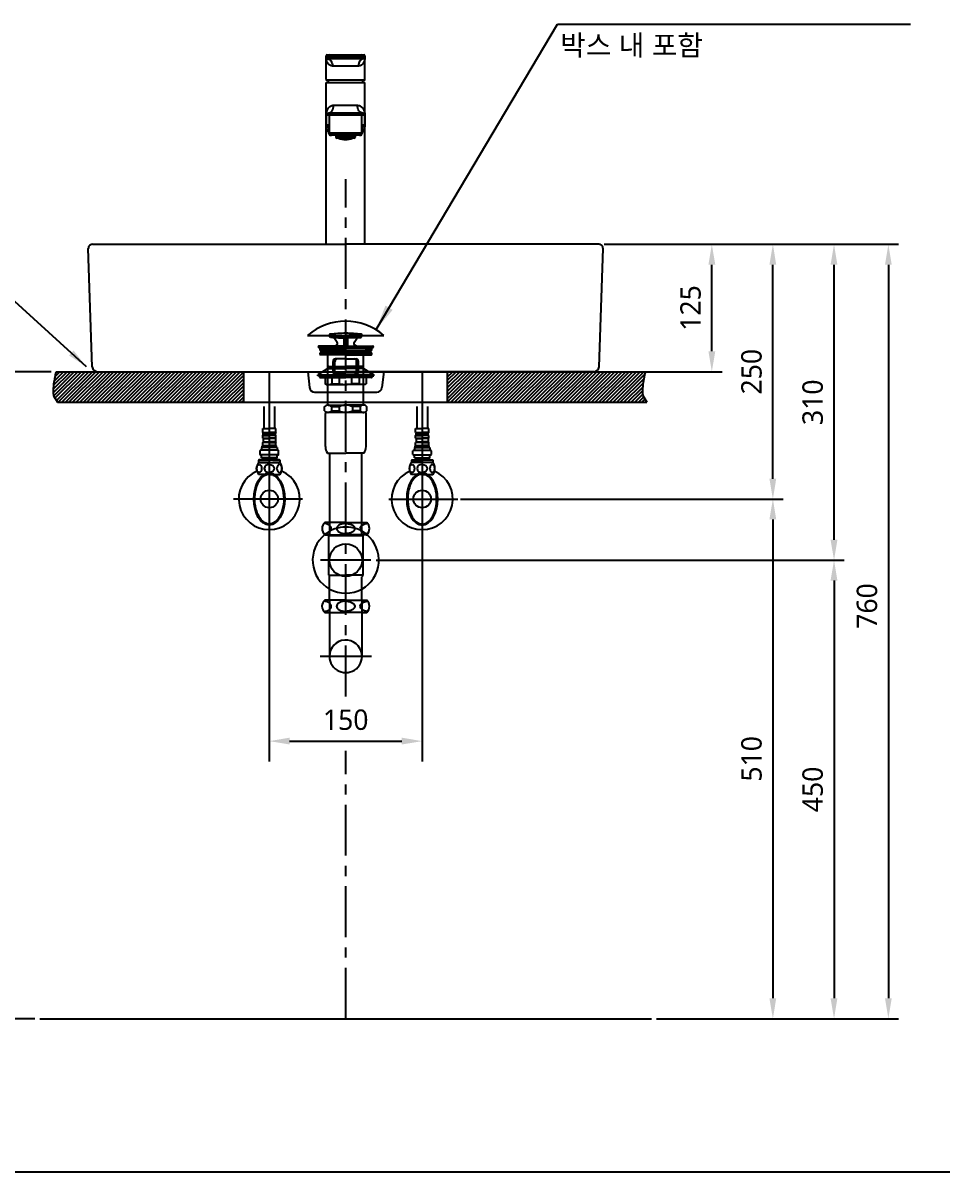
# Model space of a CAD drawing. Extents: x 3572 to 6672, y -717 to 2100.
# Drawn here: x 4335 to 5237, y 0 to 1128 of the extents above; entities that cross this region are included whole.
import ezdxf

# ---------------------------------------------------------------- set-up
doc = ezdxf.new("R2010")
doc.units = 0
doc.header["$LTSCALE"] = 20
doc.header["$MEASUREMENT"] = 0
doc.linetypes.add('CENTER', pattern=[2, 1.25, -0.25, 0.25, -0.25])
doc.layers.get('0').update_dxf_attribs({"linetype": 'CONTINUOUS'})
doc.layers.get('DEFPOINTS').update_dxf_attribs({"linetype": 'CONTINUOUS'})
for name, color, linetype in [('1', 1, 'CONTINUOUS'), ('3', 3, 'CONTINUOUS'), ('4', 4, 'CONTINUOUS'), ('5', 5, 'CONTINUOUS'), ('6', 6, 'CONTINUOUS'), ('CENTER', 2, 'CENTER'), ('DEF_LAYER_ASSEM_MEMBER', 7, 'CONTINUOUS')]:
    doc.layers.add(name, color=color, linetype=linetype)
doc.styles.add('GHS', font='romans', dxfattribs={"bigfont": 'ghs'})
doc.styles.get("Standard").update_dxf_attribs({"font": 'NanumGothic.ttf'})
doc.dimstyles.get("Standard").update_dxf_attribs({"dimtxt": 2.5, "dimasz": 2, "dimexe": 2, "dimexo": 1, "dimgap": 1.5, "dimtad": 1, "dimdec": 0, "dimlfac": 10, "dimrnd": 0.5, "dimzin": 0, "dimdsep": 46, "dimtxsty": 'Standard', "dimcen": 0, "dimclrt": 2, "dimadec": 0, "dimazin": 0, "dimtfac": 1, "dimtdec": 0, "dimtmove": 0, "dimatfit": 3, "dimfxl": 0, "dimtolj": 1, "dimtzin": 0, "dimarcsym": 0})

# ---------------------------------------------------------------- blocks, each defined once
blk = doc.blocks.new('*D213')
at = {"color": 3, "lineweight": -2}
for p, q in [((4681.4, 600.5), (5140.7, 600.5)), ((5130.7, 580.5), (5130.7, 170.5)), ((4956.6, 150.5), (5140.7, 150.5))]:
    blk.add_line(p, q, dxfattribs=at)
at = {"color": 3}
for points in [[(5127.3, 580.5), (5134, 580.5), (5130.7, 600.5)], [(5127.3, 170.5), (5134, 170.5), (5130.7, 150.5)]]:
    blk.add_solid(points, dxfattribs=at)
at = {"layer": 'DEFPOINTS', "color": 0}
for p in [(4676.4, 600.5), (4951.6, 150.5), (5130.7, 150.5)]:
    blk.add_point(p, dxfattribs=at)
at = {"color": 2, "insert": (5109.8, 375.5), "char_height": 20, "attachment_point": 5, "rotation": 90}
blk.add_mtext('\\A1;450', dxfattribs=at)
blk = doc.blocks.new('*D214')
at = {"color": 3, "lineweight": -2}
for p, q in [((4905.1, 910.5), (5080.7, 910.5)), ((5070.7, 680.5), (5070.7, 890.5)), ((4764.3, 660.5), (5080.7, 660.5))]:
    blk.add_line(p, q, dxfattribs=at)
at = {"color": 3}
for points in [[(5067.3, 890.5), (5074, 890.5), (5070.7, 910.5)], [(5067.3, 680.5), (5074, 680.5), (5070.7, 660.5)]]:
    blk.add_solid(points, dxfattribs=at)
at = {"layer": 'DEFPOINTS', "color": 0}
for p in [(4900.1, 910.5), (5070.7, 910.5), (4759.3, 660.5)]:
    blk.add_point(p, dxfattribs=at)
at = {"color": 2, "insert": (5049.8, 785.5), "char_height": 20, "attachment_point": 5, "rotation": 90}
blk.add_mtext('\\A1;250', dxfattribs=at)
blk = doc.blocks.new('*D215')
at = {"color": 3, "lineweight": -2}
for p, q in [((4576.6, 625.8), (4576.6, 402.9)), ((4726.6, 625.8), (4726.6, 402.9)), ((4596.6, 422.9), (4706.6, 422.9))]:
    blk.add_line(p, q, dxfattribs=at)
at = {"color": 3}
for points in [[(4596.6, 426.3), (4596.6, 419.6), (4576.6, 422.9)], [(4706.6, 426.3), (4706.6, 419.6), (4726.6, 422.9)]]:
    blk.add_solid(points, dxfattribs=at)
at = {"layer": 'DEFPOINTS', "color": 0}
for p in [(4576.6, 625.8), (4726.6, 625.8), (4726.6, 422.9)]:
    blk.add_point(p, dxfattribs=at)
at = {"color": 2, "insert": (4651.6, 443.8), "char_height": 20, "attachment_point": 5}
blk.add_mtext('\\A1;150', dxfattribs=at)
blk = doc.blocks.new('*D216')
at = {"layer": '1', "color": 3, "lineweight": -2}
for p, q in [((4905.1, 910.5), (5140.7, 910.5)), ((5130.7, 620.5), (5130.7, 890.5)), ((5135.7, 600.5), (5140.7, 600.5))]:
    blk.add_line(p, q, dxfattribs=at)
at = {"layer": '1', "color": 3}
for points in [[(5127.3, 890.5), (5134, 890.5), (5130.7, 910.5)], [(5127.3, 620.5), (5134, 620.5), (5130.7, 600.5)]]:
    blk.add_solid(points, dxfattribs=at)
at = {"layer": 'DEFPOINTS', "color": 0}
for p in [(4900.1, 910.5), (5130.7, 910.5), (5130.7, 600.5)]:
    blk.add_point(p, dxfattribs=at)
at = {"layer": '1', "color": 2, "insert": (5109.8, 755.5), "char_height": 20, "attachment_point": 5, "rotation": 90}
blk.add_mtext('\\A1;310', dxfattribs=at)
blk = doc.blocks.new('*D217')
at = {"color": 3, "lineweight": -2}
for p, q in [((4905.1, 910.5), (5020.8, 910.5)), ((5010.8, 805.5), (5010.8, 890.5)), ((4900.2, 785.5), (5020.8, 785.5))]:
    blk.add_line(p, q, dxfattribs=at)
at = {"color": 3}
for points in [[(5007.5, 890.5), (5014.2, 890.5), (5010.8, 910.5)], [(5007.5, 805.5), (5014.2, 805.5), (5010.8, 785.5)]]:
    blk.add_solid(points, dxfattribs=at)
at = {"layer": 'DEFPOINTS', "color": 0}
for p in [(4900.1, 910.5), (5010.8, 910.5), (4895.2, 785.5)]:
    blk.add_point(p, dxfattribs=at)
at = {"color": 2, "insert": (4990, 848), "char_height": 20, "attachment_point": 5, "rotation": 90}
blk.add_mtext('\\A1;125', dxfattribs=at)
blk = doc.blocks.new('*D218')
at = {"layer": '3', "color": 3, "lineweight": -2}
for p, q in [((4362.5, 785.5), (4117.2, 785.5)), ((4127.2, 765.5), (4127.2, 170.5)), ((4346.6, 150.5), (4117.2, 150.5))]:
    blk.add_line(p, q, dxfattribs=at)
at = {"layer": '3', "color": 3}
for points in [[(4123.9, 765.5), (4130.5, 765.5), (4127.2, 785.5)], [(4123.9, 170.5), (4130.5, 170.5), (4127.2, 150.5)]]:
    blk.add_solid(points, dxfattribs=at)
at = {"layer": 'DEFPOINTS', "color": 0}
for p in [(4367.5, 785.5), (4127.2, 150.5), (4351.6, 150.5)]:
    blk.add_point(p, dxfattribs=at)
at = {"layer": '3', "color": 2, "insert": (4106.3, 468), "char_height": 20, "attachment_point": 5, "rotation": 90}
blk.add_mtext('\\A1;635', dxfattribs=at)
blk = doc.blocks.new('*D219')
at = {"layer": '3', "color": 3, "lineweight": -2}
for p, q in [((4905.1, 910.5), (5194, 910.5)), ((5184, 890.5), (5184, 170.5)), ((4956.6, 150.5), (5194, 150.5))]:
    blk.add_line(p, q, dxfattribs=at)
at = {"layer": '3', "color": 3}
for points in [[(5180.7, 890.5), (5187.3, 890.5), (5184, 910.5)], [(5180.7, 170.5), (5187.3, 170.5), (5184, 150.5)]]:
    blk.add_solid(points, dxfattribs=at)
at = {"layer": 'DEFPOINTS', "color": 0}
for p in [(4900.1, 910.5), (4951.6, 150.5), (5184, 150.5)]:
    blk.add_point(p, dxfattribs=at)
at = {"layer": '3', "color": 2, "insert": (5163.1, 555.5), "char_height": 20, "attachment_point": 5, "rotation": 90}
blk.add_mtext('\\A1;760', dxfattribs=at)
blk = doc.blocks.new('A$C7F5A4C09')
at = {"layer": '3'}
for p, q in [((12.5, 194.6), (11.3, 196.7)), ((11.4, 196.5), (27.5, 196.5)), ((27.5, 194.6), (12.5, 194.6)), ((15, 194.4), (25.7, 193.7)), ((19.2, 189.7), (16.5, 193.6)), ((27.5, 194.6), (25.7, 193.7)), ((25.7, 193.7), (25.7, 186)), ((27, 194.3), (26.5, 187.9)), ((43.6, 196.5), (27.5, 196.5)), ((27.5, 194.6), (42.5, 194.6)), ((27.5, 194.6), (29.2, 193.7)), ((28, 194.3), (28.4, 187.9)), ((40, 194.4), (29.2, 193.7)), ((29.2, 193.7), (29.2, 186)), ((35.8, 189.7), (38.5, 193.6)), ((42.5, 194.6), (43.7, 196.7)), ((0.5, 185.6), (0.5, 185)), ((0.5, 185), (27.5, 185)), ((0.5, 185), (2.6, 183.5)), ((10.2, 186), (0.9, 186)), ((2.2, 183.3), (2.2, 182)), ((8.5, 183.5), (2.4, 183.5)), ((27.5, 181.5), (2.7, 181.5)), ((8.5, 183.5), (27.5, 183.5)), ((27.5, 186), (10.2, 186)), ((17.1, 186), (18.6, 186.8)), ((26.8, 186), (26.5, 188)), ((26.5, 188), (27.5, 188)), ((28.4, 188), (27.5, 188)), ((27.5, 186), (44.8, 186)), ((54.5, 185), (27.5, 185)), ((46.5, 183.5), (27.5, 183.5)), ((27.5, 181.5), (52.3, 181.5)), ((28.2, 186), (28.4, 188)), ((37.9, 186), (36.4, 186.8)), ((44.8, 186), (54.1, 186)), ((46.5, 183.5), (52.6, 183.5)), ((54.5, 185), (52.4, 183.5)), ((52.8, 183.3), (52.8, 182)), ((54.5, 185.6), (54.5, 185)), ((2.2, 179), (2.2, 177.7)), ((27.5, 177.5), (2.4, 177.5)), ((27.5, 179.5), (2.7, 179.5)), ((10, 146.9), (10, 177.5)), ((15.1, 161), (15.1, 171)), ((16.9, 161), (16.9, 171)), ((27.5, 173.5), (17.6, 173.5)), ((27.5, 179.5), (52.3, 179.5)), ((27.5, 177.5), (52.6, 177.5)), ((27.5, 173.5), (37.4, 173.5)), ((38.1, 161), (38.1, 171)), ((39.9, 161), (39.9, 171)), ((45, 146.9), (45, 177.5)), ((52.8, 179), (52.8, 177.7)), ((10, 163.9), (0, 157.9)), ((0, 157.9), (27.5, 157.9)), ((0, 156.9), (0, 157.9)), ((5, 160.9), (50, 160.9)), ((10.7, 166), (10, 167.2)), ((10, 166), (27.5, 166)), ((10, 163.9), (27.5, 163.9)), ((10.7, 163.9), (10.7, 166)), ((27.5, 158.5), (17.6, 158.5)), ((45, 166), (27.5, 166)), ((45, 163.9), (27.5, 163.9)), ((27.5, 158.5), (37.4, 158.5)), ((55, 157.9), (27.5, 157.9)), ((44.3, 166), (45, 167.2)), ((44.3, 163.9), (44.3, 166)), ((45, 163.9), (55, 157.9)), ((55, 156.9), (55, 157.9)), ((10, 156.9), (0, 156.9)), ((1.8, 156.9), (1.8, 155.6)), ((2.3, 155.1), (7.3, 155.1)), ((7.3, 155.1), (27.5, 155.1)), ((7.3, 155.1), (7.3, 149)), ((8.3, 148.4), (7.3, 149)), ((8.3, 148.4), (9.7, 148.4)), ((9.7, 148.4), (27.5, 148.4)), ((45, 156.9), (10, 156.9)), ((10, 128), (10, 148.4)), ((14.1, 149), (14.1, 155.1)), ((14.1, 149), (21.5, 149)), ((21.5, 149), (21.5, 155.1)), ((47.7, 155.1), (27.5, 155.1)), ((45.3, 148.4), (27.5, 148.4)), ((33.5, 149), (33.5, 155.1)), ((40.9, 149), (33.5, 149)), ((40.9, 149), (40.9, 155.1)), ((45, 156.9), (55, 156.9)), ((45, 128), (45, 148.4)), ((46.7, 148.4), (45.3, 148.4)), ((46.7, 148.4), (47.7, 149)), ((47.7, 155.1), (47.7, 149)), ((52.7, 155.1), (47.7, 155.1)), ((53.2, 156.9), (53.2, 155.6)), ((6.8, 122.4), (6.8, 126.6)), ((10.1, 128), (27.3, 128)), ((13.5, 126.6), (13.5, 122.4)), ((13.5, 126.6), (20.9, 126.6)), ((20.9, 126.6), (20.9, 122.4)), ((44.9, 128), (27.7, 128)), ((34.1, 126.6), (34.1, 122.4)), ((41.5, 126.6), (34.1, 126.6)), ((41.5, 126.6), (41.5, 122.4)), ((48.2, 122.4), (48.2, 126.6)), ((7.5, 87.4), (7.5, 120)), ((27.5, 121), (8.5, 121)), ((13.5, 122.4), (20.9, 122.4)), ((44.9, 121), (27.5, 121)), ((41.5, 122.4), (34.1, 122.4)), ((44.3, 121), (44.9, 121)), ((44.9, 121), (45.3, 121)), ((46.5, 121), (45, 121)), ((47.5, 114.6), (47.5, 120)), ((47.5, 87.4), (47.5, 120)), ((9.5, 81), (27.5, 81)), ((11.6, 81), (11.6, 0)), ((45.5, 81), (27.5, 81)), ((43.4, 0), (43.4, 81)), ((11.6, 0), (43.4, 0))]:
    blk.add_line(p, q, dxfattribs=at)
for centre, radius, start, end in [((12.3, 196.5), 1.1, 97.3204, 169.4262), ((27.5, 78.6), 120, 90, 97.3204), ((14.9, 192.4), 2, 35.2023, 86.2618), ((27.5, 78.6), 120, 82.6796, 90), ((40.1, 192.4), 2, 93.7382, 144.7977), ((42.6, 196.5), 1.1, 10.5738, 82.6796), ((0.9, 185.6), 0.4, 90, 180), ((2.4, 183.3), 0.2, 90, 180), ((2.7, 182), 0.5, 180, 270), ((6, 180.5), 1, 270, 90), ((17.6, 188.6), 2, 300, 35.2023), ((37.4, 188.6), 2, 144.7977, 240), ((49, 180.5), 1, 90, 270), ((52.3, 182), 0.5, 270, 0), ((52.6, 183.3), 0.2, 0, 90), ((54.1, 185.6), 0.4, 0, 90), ((2.7, 179), 0.5, 90, 180), ((2.4, 177.7), 0.2, 180, 270), ((17.6, 171), 2.5, 90, 180), ((19.4, 171), 2.5, 90, 180), ((35.6, 171), 2.5, 0, 90), ((37.4, 171), 2.5, 0, 90), ((52.3, 179), 0.5, 0, 90), ((52.6, 177.7), 0.2, 270, 0), ((17.6, 161), 2.5, 180, 270), ((19.4, 161), 2.5, 180, 270), ((35.6, 161), 2.5, 270, 0), ((37.4, 161), 2.5, 270, 0), ((2.3, 155.6), 0.5, 180, 270), ((10.7, 158.6), 10.2, 250.5679, 289.4321), ((27.3, 177.9), 29.5, 258.5956, 270.3737), ((27.7, 177.9), 29.5, 269.6263, 281.4044), ((44.3, 158.6), 10.2, 250.5679, 289.4321), ((52.7, 155.6), 0.5, 270, 0), ((10.1, 123.3), 4.7, 43.9409, 136.0591), ((27, 114.4), 13.6, 89.0643, 116.6472), ((28, 114.4), 13.6, 63.3528, 90.9357), ((44.9, 123.3), 4.7, 43.9409, 136.0591), ((10.1, 125.7), 4.7, 223.9409, 316.0591), ((8.5, 120), 1, 90, 180), ((27, 134.6), 13.6, 243.3528, 270.9357), ((28, 134.6), 13.6, 269.0643, 296.6472), ((44.9, 125.7), 4.7, 223.9409, 316.0591), ((46.5, 120), 1, 0, 90), ((20.5, 87.9), 13, 182.42, 212.3), ((34.5, 87.9), 13, 327.7, 357.58)]:
    blk.add_arc(centre, radius, start, end, dxfattribs=at)
blk = doc.blocks.new('*D221')
at = {"color": 3, "lineweight": -2}
for p, q in [((4764.3, 660.5), (5080.7, 660.5)), ((5070.7, 640.5), (5070.7, 170.5)), ((4956.6, 150.5), (5080.7, 150.5))]:
    blk.add_line(p, q, dxfattribs=at)
at = {"color": 3}
for points in [[(5067.3, 640.5), (5074, 640.5), (5070.7, 660.5)], [(5067.3, 170.5), (5074, 170.5), (5070.7, 150.5)]]:
    blk.add_solid(points, dxfattribs=at)
at = {"layer": 'DEFPOINTS', "color": 0}
for p in [(4759.3, 660.5), (4951.6, 150.5), (5070.7, 150.5)]:
    blk.add_point(p, dxfattribs=at)
at = {"color": 2, "insert": (5049.8, 405.5), "char_height": 20, "attachment_point": 5, "rotation": 90}
blk.add_mtext('\\A1;510', dxfattribs=at)

msp = doc.modelspace()

# ---------------------------------------------------------------- hatches: boundary and pattern name
h = msp.add_hatch()
h.set_pattern_fill('ANSI31', color=1, scale=20)
h.set_pattern_definition([(45, (3571.5553, 0), (-1.767767, 1.767767), [])])
edge = h.paths.add_edge_path()
edge.add_line((4551.62874, 785.50261), (4367.48801, 785.50261))
edge.add_spline(control_points=[(4367.48801, 785.50261), (4365.93102, 780.69255), (4364.94148, 772.93881), (4363.84273, 761.51331), (4367.62107, 757.84228), (4368.95334, 755.50261)], knot_values=[0.795697532, 0.795697532, 0.795697532, 0.795697532, 2.2002718372, 3.1617295052, 4.1110891985, 4.1110891985, 4.1110891985, 4.1110891985], degree=3, periodic=0)
edge.add_line((4368.95334, 755.50261), (4551.62874, 755.50261))
edge.add_line((4551.62874, 755.50261), (4551.62874, 785.50261))
edge = h.paths.add_edge_path()
edge.add_spline(control_points=[(4947.19027, 755.50261), (4945.858, 757.84228), (4942.07966, 761.51331), (4943.17842, 772.93881), (4944.16796, 780.69255), (4945.72495, 785.50261)], knot_values=[0.795697532, 0.795697532, 0.795697532, 0.795697532, 1.7450572254, 2.7065148933, 4.1110891985, 4.1110891985, 4.1110891985, 4.1110891985], degree=3, periodic=0)
edge.add_line((4945.72495, 785.50261), (4751.62874, 785.50261))
edge.add_line((4751.62874, 785.50261), (4751.62874, 755.50261))
edge.add_line((4751.62874, 755.50261), (4947.19027, 755.50261))

# ---------------------------------------------------------------- linework, layer by layer
for p, q in [((4402.93213, 790.36077), (4399.07161, 906.38914)), ((4403.07, 910.50261), (4651.62874, 910.50261)), ((4900.07, 910.50261), (4651.62874, 910.50261)), ((4900.20788, 790.36077), (4904.06839, 906.38914)), ((4407.93011, 785.50261), (4651.62874, 785.50261)), ((4895.20989, 785.50261), (4651.62874, 785.50261))]:
    msp.add_line(p, q)
at = {"lineweight": -3, "ltscale": 2}
for p, q in [((4614.28794, 785.50261), (4616.11156, 769.92138)), ((4688.96953, 785.50261), (4687.14591, 769.92138)), ((4621.07767, 765.50261), (4682.1798, 765.50261))]:
    msp.add_line(p, q, dxfattribs=at)
for centre, radius, start, end in [((4403.07, 906.50261), 4, 90, 181.62563028), ((4900.07, 906.50261), 4, 358.37436972, 90), ((4407.93011, 790.50261), 5, 181.62563028, 270), ((4895.20989, 790.50261), 5, 270, 358.37436972)]:
    msp.add_arc(centre, radius, start, end)
for centre, start, end in [((4621.07767, 770.50261), 186.67550305, 270), ((4682.1798, 770.50261), 270, 353.32449695)]:
    msp.add_arc(centre, 5, start, end, dxfattribs=at)
at = {"layer": '1', "color": 7, "linetype": 'Continuous'}
for p, q in [((4641.93195, 1017.48282), (4641.93195, 1015.70282)), ((4660.83195, 1017.48282), (4660.83195, 1015.70282)), ((4659.83195, 1014.70282), (4642.93195, 1014.70282))]:
    msp.add_line(p, q, dxfattribs=at)
at = {"layer": '1', "color": 9, "linetype": 'Continuous'}
msp.add_line((4660.83195, 1015.70282), (4641.93195, 1015.70282), dxfattribs=at)
at = {"layer": '1'}
for p, q in [((4551.62874, 755.50261), (4551.62874, 785.50261)), ((4751.62874, 755.50261), (4751.62874, 785.50261)), ((4351.62874, 150.50261), (4951.62874, 150.50261))]:
    msp.add_line(p, q, dxfattribs=at)
at = {"layer": '1', "color": 7, "linetype": 'Continuous'}
for centre, radius, start, end in [((4642.93195, 1015.70282), 1, 180, 270), ((4659.83195, 1015.70282), 1, 270, 0), ((4651.38195, 1034.20282), 20.8, 249.68749984, 250.64075078), ((4651.38195, 994.07782), 21.625, 108.39781497, 108.57458468), ((4651.38195, 1034.20282), 20.75934, 250.80562608, 289.19437392), ((4651.38195, 994.07782), 21.625, 71.42541532, 71.60218503), ((4651.38195, 1034.20282), 20.8, 289.35924922, 290.31250016)]:
    msp.add_arc(centre, radius, start, end, dxfattribs=at)
at = {"layer": '1'}
for points in [[(4367.48801, 785.50261), (4365.93102, 780.69255), (4364.94148, 772.93881), (4363.84273, 761.51331), (4367.62107, 757.84228), (4368.95334, 755.50261)], [(4945.72495, 785.50261), (4944.16796, 780.69255), (4943.17842, 772.93881), (4942.07966, 761.51331), (4945.858, 757.84228), (4947.19027, 755.50261)]]:
    msp.add_open_spline(points, degree=3, knots=[0.795697532, 0.795697532, 0.795697532, 0.795697532, 2.2002718372, 3.1617295052, 4.1110891985, 4.1110891985, 4.1110891985, 4.1110891985], dxfattribs=at)
at = {"layer": '3', "color": 3}
msp.add_line((4614.07, 821.12788), (4689.07, 821.12788), dxfattribs=at)
at = {"layer": '3'}
msp.add_line((4667.50374, 605.49414), (4666.80374, 605.49414), dxfattribs=at)
at = {"layer": '3', "color": 3}
msp.add_arc((4651.57, 777.90467), 57.22321, 49.05544096, 130.94455904, dxfattribs=at)
at = {"layer": '4'}
for p, q in [((4635.37864, 637.53718), (4631.08714, 637.53718)), ((4651.62864, 637.53718), (4635.37864, 637.53718)), ((4651.62864, 637.53718), (4667.87864, 637.53718)), ((4667.87864, 637.53718), (4672.17015, 637.53718)), ((4631.47864, 625.53718), (4631.08714, 625.53718)), ((4631.47864, 625.53718), (4651.62864, 625.53718)), ((4634.82864, 625.53718), (4634.82864, 585.75706)), ((4671.77864, 625.53718), (4651.62864, 625.53718)), ((4668.42864, 625.53718), (4668.42864, 585.75706)), ((4671.77864, 625.53718), (4672.17015, 625.53718)), ((4676.40368, 600.49841), (4626.8536, 600.49841)), ((4634.82864, 585.75706), (4651.62864, 585.75706)), ((4635.75364, 560.93298), (4635.75364, 584.11218)), ((4668.42864, 585.75706), (4651.62864, 585.75706)), ((4667.50364, 560.93298), (4667.50364, 584.11218)), ((4635.75364, 561.23718), (4631.00919, 561.23718)), ((4651.55069, 561.23718), (4635.75364, 561.23718)), ((4635.75364, 560.93298), (4635.75364, 506.03718)), ((4651.55069, 561.23718), (4651.62864, 561.23718)), ((4651.70659, 561.23718), (4651.62864, 561.23718)), ((4651.70659, 561.23718), (4667.50364, 561.23718)), ((4667.50364, 561.23718), (4672.24809, 561.23718)), ((4667.50364, 560.93298), (4667.50364, 506.03718)), ((4631.00919, 549.23718), (4635.75364, 549.23718)), ((4635.75364, 549.23718), (4651.55069, 549.23718)), ((4667.50364, 549.23718), (4651.70659, 549.23718)), ((4667.50364, 549.23718), (4672.24809, 549.23718)), ((4676.80211, 506.03718), (4626.45517, 506.03718))]:
    msp.add_line(p, q, dxfattribs=at)
for points in [[(4637.43381, 631.53718, 0.1552173896), (4636.84332, 633.3935, 0.1067472438), (4634.78162, 635.28418, 0.0730430096), (4632.01175, 636.4022, 0.0285110883), (4630.283, 636.71821, 0.05952259)], [(4643.34835, 633.27611, 0.3272904533), (4643.34835, 629.79824, 0.1063733853), (4645.37115, 628.00164, 0.0712191074), (4648.0711, 626.94792, 0.0575374245), (4651.62864, 626.53718, 0.0575374245)], [(4651.62864, 636.53718, 0.0575374245), (4648.0711, 636.12643, 0.0712191074), (4645.37115, 635.07271, 0.1063733648), (4643.34835, 633.27611, 0.159482965)], [(4651.62864, 636.53718, -0.0575374245), (4655.18619, 636.12643, -0.0712191074), (4657.88614, 635.07271, -0.1063733648), (4659.90894, 633.27611, -0.159482965)], [(4659.90894, 633.27611, -0.3272904533), (4659.90894, 629.79824, -0.1063733853), (4657.88614, 628.00164, -0.0712191074), (4655.18619, 626.94792, -0.0575374245), (4651.62864, 626.53718, -0.0575374245)], [(4665.82347, 631.53718, -0.1552173896), (4666.41397, 633.3935, -0.1067472438), (4668.47567, 635.28418, -0.0730430096), (4671.24554, 636.4022, -0.0285110883), (4672.97429, 636.71821, -0.05952259)], [(4630.283, 626.35615, 0.0285110883), (4632.01175, 626.67216, 0.0730430096), (4634.78162, 627.79018, 0.1067472438), (4636.84332, 629.68085, 0.1552173896), (4637.43381, 631.53718, 0.1552173896)], [(4672.97429, 626.35615, -0.0285110883), (4671.24554, 626.67216, -0.0730430096), (4668.47567, 627.79018, -0.1067472438), (4666.41397, 629.68085, -0.1552173896), (4665.82347, 631.53718, -0.1552173896)], [(4635.75364, 558.22264, 0.0490560615), (4634.70367, 558.98418, 0.0730430096), (4631.9338, 560.1022, 0.0285110883), (4630.20505, 560.41821)], [(4637.35587, 555.23718, 0.1552173896), (4636.76537, 557.0935, 0.0544112033), (4635.81223, 558.17006, 0.0544112033)], [(4635.81399, 552.3059, 0.0543209027), (4636.76537, 553.38085, 0.1552173896), (4637.35587, 555.23718)], [(4643.2704, 556.97611, 0.3272904533), (4643.2704, 553.49824, 0.1063733853), (4645.2932, 551.70164, 0.0712191074), (4647.99315, 550.64792, 0.0575374245), (4651.55069, 550.23718, 0.0575374245)], [(4651.62864, 560.23698, 0.0587898964), (4647.99315, 559.82643, 0.0712191074), (4645.2932, 558.77271, 0.1063733648), (4643.2704, 556.97611, 0.159482965)], [(4651.62864, 560.23698, -0.0587898964), (4655.26414, 559.82643, -0.0712191074), (4657.96409, 558.77271, -0.1063733648), (4659.98689, 556.97611, -0.159482965)], [(4659.98689, 556.97611, -0.3272904533), (4659.98689, 553.49824, -0.1063733853), (4657.96409, 551.70164, -0.0712191074), (4655.26414, 550.64792, -0.0575374245), (4651.70659, 550.23718, -0.0575374245)], [(4665.90142, 555.23718, -0.1552173896), (4666.49192, 557.0935, -0.0549498642), (4667.45561, 558.17962, -0.0549498642)], [(4667.44756, 552.30203, -0.0545390364), (4666.49192, 553.38085, -0.1552173896), (4665.90142, 555.23718)], [(4667.50364, 558.22264, -0.0490560615), (4668.55362, 558.98418, -0.0730430096), (4671.32348, 560.1022, -0.0285110883), (4673.05224, 560.41821)], [(4630.20505, 550.05615, 0.0285110883), (4631.9338, 550.37216, 0.0730430096), (4634.70367, 551.49018, 0.0490560615), (4635.75364, 552.25171, 0.0490560615)], [(4673.05224, 550.05615, -0.0285110883), (4671.32348, 550.37216, -0.0730430096), (4668.55362, 551.49018, -0.0490560615), (4667.50364, 552.25171, -0.0490560615)]]:
    msp.add_lwpolyline(points, format="xyb", dxfattribs=at)
msp.add_circle((4651.62864, 600.53718), 16, dxfattribs=at)
for centre, radius, start, end in [((4636.37864, 631.53718), 8, 131.40962211, 228.59037789), ((4651.62864, 600.53718), 32.5, 50.55292077, 129.44707923), ((4666.87864, 631.53718), 8, 311.40962211, 48.59037789), ((4651.62864, 600.53718), 32.5, 129.44707923, 240.76048697), ((4651.62864, 600.53718), 32.5, 299.23951303, 50.55292077), ((4634.82864, 584.11218), 0.925, 0, 58.70258778), ((4668.42864, 584.11218), 0.925, 121.29741222, 180), ((4667.42864, 585.75706), 1, 301.29741222, 0), ((4651.62864, 600.53718), 32.5, 240.76048697, 299.23951303), ((4636.30069, 555.23718), 8, 131.40962211, 228.59037789), ((4666.95659, 555.23718), 8, 311.40962211, 48.59037789), ((4651.62864, 506.16218), 16, 7.1666434, 180), ((4651.62864, 506.16218), 16, 172.8333566, 7.1666434)]:
    msp.add_arc(centre, radius, start, end, dxfattribs=at)
at = {"layer": '5'}
for p, q in [((4367.48801, 785.50261), (4945.72495, 785.50261)), ((4368.95334, 755.50261), (4947.19027, 755.50261))]:
    msp.add_line(p, q, dxfattribs=at)
at = {"layer": '5', "color": 212}
msp.add_lwpolyline([(3571.55526, 2100), (6671.55526, 2100), (6671.55526, 0), (3571.55526, 0)], close=True, dxfattribs=at)
at = {"layer": '6'}
for p, q in [((4576.62874, 785.89974), (4576.62874, 625.83988)), ((4726.62874, 785.89974), (4726.62874, 625.83988)), ((4571.37874, 751.30106), (4571.37874, 729.59841)), ((4581.87874, 751.30106), (4581.87874, 729.59841)), ((4721.37874, 751.30106), (4721.37874, 729.59841)), ((4731.87874, 751.30106), (4731.87874, 729.59841)), ((4570.12874, 729.59841), (4576.62874, 729.59841)), ((4570.12874, 725.76998), (4570.12874, 729.59841)), ((4570.12874, 725.76998), (4576.62874, 725.76998)), ((4570.12874, 725.76998), (4570.62874, 725.26998)), ((4570.12874, 722.92684), (4570.62874, 723.42684)), ((4570.12874, 722.92684), (4576.62874, 722.92684)), ((4570.12874, 720.26998), (4570.12874, 722.92684)), ((4570.62874, 725.26998), (4576.62874, 725.26998)), ((4570.62874, 723.42684), (4570.62874, 725.26998)), ((4570.62874, 723.42684), (4576.62874, 723.42684)), ((4583.12874, 729.59841), (4576.62874, 729.59841)), ((4583.12874, 725.76998), (4576.62874, 725.76998)), ((4582.62874, 725.26998), (4576.62874, 725.26998)), ((4582.62874, 723.42684), (4576.62874, 723.42684)), ((4583.12874, 722.92684), (4576.62874, 722.92684)), ((4583.12874, 725.76998), (4582.62874, 725.26998)), ((4582.62874, 723.42684), (4582.62874, 725.26998)), ((4583.12874, 722.92684), (4582.62874, 723.42684)), ((4583.12874, 725.76998), (4583.12874, 729.59841)), ((4583.12874, 720.26998), (4583.12874, 722.92684)), ((4720.12874, 729.59841), (4726.62874, 729.59841)), ((4720.12874, 725.76998), (4720.12874, 729.59841)), ((4720.12874, 725.76998), (4726.62874, 725.76998)), ((4720.12874, 725.76998), (4720.62874, 725.26998)), ((4720.12874, 722.92684), (4720.62874, 723.42684)), ((4720.12874, 722.92684), (4726.62874, 722.92684)), ((4720.12874, 720.26998), (4720.12874, 722.92684)), ((4720.62874, 725.26998), (4726.62874, 725.26998)), ((4720.62874, 723.42684), (4720.62874, 725.26998)), ((4720.62874, 723.42684), (4726.62874, 723.42684)), ((4733.12874, 729.59841), (4726.62874, 729.59841)), ((4733.12874, 725.76998), (4726.62874, 725.76998)), ((4732.62874, 725.26998), (4726.62874, 725.26998)), ((4732.62874, 723.42684), (4726.62874, 723.42684)), ((4733.12874, 722.92684), (4726.62874, 722.92684)), ((4733.12874, 725.76998), (4732.62874, 725.26998)), ((4732.62874, 723.42684), (4732.62874, 725.26998)), ((4733.12874, 722.92684), (4732.62874, 723.42684)), ((4733.12874, 725.76998), (4733.12874, 729.59841)), ((4733.12874, 720.26998), (4733.12874, 722.92684)), ((4584.22874, 711.09841), (4569.02874, 711.09841)), ((4569.02874, 711.09841), (4569.02874, 708.34841)), ((4569.62874, 711.09841), (4569.62874, 712.29841)), ((4572.37874, 712.59841), (4569.92874, 712.59841)), ((4570.12874, 720.26998), (4576.62874, 720.26998)), ((4570.12874, 720.26998), (4570.62874, 719.76998)), ((4570.62874, 716.59841), (4570.12874, 716.09841)), ((4576.62874, 716.09841), (4570.12874, 716.09841)), ((4570.12874, 713.09841), (4570.12874, 716.09841)), ((4570.12874, 713.09841), (4576.62874, 713.09841)), ((4570.62874, 719.76998), (4570.62874, 716.59841)), ((4570.62874, 719.76998), (4576.62874, 719.76998)), ((4570.62874, 716.59841), (4576.62874, 716.59841)), ((4583.32874, 712.59841), (4570.62874, 712.59841)), ((4572.37874, 712.59841), (4572.37874, 713.09841)), ((4583.12874, 720.26998), (4576.62874, 720.26998)), ((4582.62874, 719.76998), (4576.62874, 719.76998)), ((4582.62874, 716.59841), (4576.62874, 716.59841)), ((4576.62874, 716.09841), (4583.12874, 716.09841)), ((4583.12874, 713.09841), (4576.62874, 713.09841)), ((4580.87874, 712.59841), (4580.87874, 713.09841)), ((4583.12874, 720.26998), (4582.62874, 719.76998)), ((4582.62874, 719.76998), (4582.62874, 716.59841)), ((4582.62874, 716.59841), (4583.12874, 716.09841)), ((4583.12874, 713.09841), (4583.12874, 716.09841)), ((4583.62874, 711.09841), (4583.62874, 712.29841)), ((4583.62874, 711.09841), (4583.62874, 712.29841)), ((4584.22874, 711.09841), (4584.22874, 708.34841)), ((4719.02874, 711.09841), (4734.22874, 711.09841)), ((4719.02874, 711.09841), (4719.02874, 708.34841)), ((4719.62874, 711.09841), (4719.62874, 712.29841)), ((4719.62874, 711.09841), (4719.62874, 712.29841)), ((4719.92874, 712.59841), (4732.62874, 712.59841)), ((4720.12874, 720.26998), (4726.62874, 720.26998)), ((4720.12874, 720.26998), (4720.62874, 719.76998)), ((4720.62874, 716.59841), (4720.12874, 716.09841)), ((4726.62874, 716.09841), (4720.12874, 716.09841)), ((4720.12874, 713.09841), (4720.12874, 716.09841)), ((4720.12874, 713.09841), (4726.62874, 713.09841)), ((4720.62874, 719.76998), (4726.62874, 719.76998)), ((4720.62874, 719.76998), (4720.62874, 716.59841)), ((4720.62874, 716.59841), (4726.62874, 716.59841)), ((4722.37874, 712.59841), (4722.37874, 713.09841)), ((4733.12874, 720.26998), (4726.62874, 720.26998)), ((4732.62874, 719.76998), (4726.62874, 719.76998)), ((4732.62874, 716.59841), (4726.62874, 716.59841)), ((4726.62874, 716.09841), (4733.12874, 716.09841)), ((4733.12874, 713.09841), (4726.62874, 713.09841)), ((4730.87874, 712.59841), (4730.87874, 713.09841)), ((4730.87874, 712.59841), (4733.32874, 712.59841)), ((4733.12874, 720.26998), (4732.62874, 719.76998)), ((4732.62874, 719.76998), (4732.62874, 716.59841)), ((4732.62874, 716.59841), (4733.12874, 716.09841)), ((4733.12874, 713.09841), (4733.12874, 716.09841)), ((4733.62874, 711.09841), (4733.62874, 712.29841)), ((4734.22874, 711.09841), (4734.22874, 708.34841)), ((4567.52874, 704.34841), (4567.52874, 707.84841)), ((4585.22874, 708.34841), (4568.02874, 708.34841)), ((4585.22874, 703.84841), (4568.02874, 703.84841)), ((4569.02874, 701.09841), (4569.02874, 703.84841)), ((4584.22874, 701.09841), (4569.02874, 701.09841)), ((4569.62874, 701.09841), (4569.62874, 699.59841)), ((4583.62874, 701.09841), (4583.62874, 699.59841)), ((4583.62874, 701.09841), (4583.62874, 699.59841)), ((4584.22874, 701.09841), (4584.22874, 703.84841)), ((4585.72874, 704.34841), (4585.72874, 707.84841)), ((4717.52874, 704.34841), (4717.52874, 707.84841)), ((4718.02874, 708.34841), (4735.22874, 708.34841)), ((4718.02874, 703.84841), (4735.22874, 703.84841)), ((4719.02874, 701.09841), (4719.02874, 703.84841)), ((4719.02874, 701.09841), (4734.22874, 701.09841)), ((4719.62874, 701.09841), (4719.62874, 699.59841)), ((4719.62874, 701.09841), (4719.62874, 699.59841)), ((4733.62874, 701.09841), (4733.62874, 699.59841)), ((4734.22874, 701.09841), (4734.22874, 703.84841)), ((4735.72874, 704.34841), (4735.72874, 707.84841)), ((4566.62874, 699.09841), (4566.12874, 698.59841)), ((4566.12874, 698.59841), (4576.62874, 698.59841)), ((4566.12874, 698.59841), (4566.12874, 696.49841)), ((4566.12874, 696.49841), (4587.12874, 696.49841)), ((4586.62874, 699.09841), (4566.62874, 699.09841)), ((4576.62874, 699.09841), (4571.17874, 699.09841)), ((4587.12874, 698.59841), (4576.62874, 698.59841)), ((4580.12874, 698.59841), (4587.12874, 698.59841)), ((4586.62874, 699.09841), (4587.12874, 698.59841)), ((4587.12874, 698.59841), (4587.12874, 696.49841)), ((4716.62874, 699.09841), (4716.12874, 698.59841)), ((4716.12874, 698.59841), (4726.62874, 698.59841)), ((4716.12874, 698.59841), (4716.12874, 696.49841)), ((4723.12874, 698.59841), (4716.12874, 698.59841)), ((4737.12874, 696.49841), (4716.12874, 696.49841)), ((4716.62874, 699.09841), (4736.62874, 699.09841)), ((4726.62874, 699.09841), (4732.07874, 699.09841)), ((4737.12874, 698.59841), (4726.62874, 698.59841)), ((4736.62874, 699.09841), (4737.12874, 698.59841)), ((4737.12874, 698.59841), (4737.12874, 696.49841)), ((4576.62874, 684.49841), (4566.12874, 684.49841)), ((4576.62874, 684.49841), (4566.66944, 684.49841)), ((4576.62874, 684.49841), (4587.12874, 684.49841)), ((4726.62874, 684.49841), (4716.12874, 684.49841)), ((4726.62874, 684.49841), (4736.58803, 684.49841)), ((4726.62874, 684.49841), (4737.12874, 684.49841)), ((4609.25531, 660.49841), (4541.65961, 660.49841)), ((4694.00216, 660.49841), (4761.59787, 660.49841))]:
    msp.add_line(p, q, dxfattribs=at)
for centre in [(4576.62874, 660.49841), (4726.62874, 660.49841)]:
    msp.add_circle(centre, 8.61509, dxfattribs=at)
for centre, radius, start, end in [((4569.92874, 712.29841), 0.3, 90, 180), ((4583.32874, 712.29841), 0.3, 0, 90), ((4719.92874, 712.29841), 0.3, 90, 180), ((4733.32874, 712.29841), 0.3, 0, 90), ((4568.02874, 707.84841), 0.5, 90, 180), ((4568.02874, 704.34841), 0.5, 180, 270), ((4569.12874, 699.59841), 0.5, 270, 360), ((4583.12874, 699.59841), 0.5, 270, 360), ((4584.12874, 699.59841), 0.5, 180, 270), ((4585.22874, 707.84841), 0.5, 0, 90), ((4585.22874, 704.34841), 0.5, 270, 0), ((4718.02874, 707.84841), 0.5, 90, 180), ((4718.02874, 704.34841), 0.5, 180, 270), ((4719.12874, 699.59841), 0.5, 270, 360), ((4720.12874, 699.59841), 0.5, 180, 270), ((4734.12874, 699.59841), 0.5, 180, 270), ((4735.22874, 707.84841), 0.5, 0, 90), ((4735.22874, 704.34841), 0.5, 270, 0), ((4574.12874, 690.49841), 10, 143.13010235, 216.86989765), ((4579.12874, 690.49841), 10, 323.13010235, 36.86989765), ((4724.12874, 690.49841), 10, 143.13010235, 216.86989765), ((4729.12874, 690.49841), 10, 323.13010235, 36.86989765), ((4576.62874, 660.49841), 30, 113.91725115, 66.08274885), ((4726.62874, 660.49841), 30, 113.91725115, 66.08274885)]:
    msp.add_arc(centre, radius, start, end, dxfattribs=at)
for centre, major_axis, ratio in [((4566.66944, 690.49841), (0, 4), 0.612372458), ((4716.66944, 690.49841), (0, 4), 0.612372458), ((4576.62874, 660.49841), (0, 25.5), 0.5965287665)]:
    msp.add_ellipse(centre, major_axis=major_axis, ratio=ratio, dxfattribs=at)
for centre in [(4576.62874, 690.49841), (4726.62874, 690.49841)]:
    msp.add_ellipse(centre, major_axis=(4.89898, 0), ratio=0.8164966106, start_param=1.5707962113, end_param=4.7123887139, dxfattribs=at)
at = {"layer": '6', "extrusion": (0, 0, -1)}
for centre in [(4576.62874, 690.49841), (4726.62874, 690.49841)]:
    msp.add_ellipse(centre, major_axis=(-4.89898, 0), ratio=0.8164966106, start_param=1.5707962113, end_param=4.7123887139, dxfattribs=at)
for centre, major_axis, ratio in [((4586.58803, 690.49841), (0, 4), 0.612372458), ((4736.58803, 690.49841), (0, 4), 0.612372458), ((4726.62874, 660.49841), (0, 25.5), 0.5965287665)]:
    msp.add_ellipse(centre, major_axis=major_axis, ratio=ratio, dxfattribs=at)
at = {"layer": '6'}
for points in [[(4576.62874, 684.99841), (4574.54834, 684.99841), (4572.44859, 684.1893), (4568.55237, 680.94425), (4566.78015, 678.50412), (4564.05429, 672.47541), (4563.10262, 668.896), (4562.25222, 661.38086), (4562.35355, 657.45113), (4563.58545, 650.09371), (4564.71594, 646.67217), (4567.72836, 641.08296), (4569.60623, 638.92573), (4573.61138, 636.28339), (4575.7169, 635.78181), (4579.8724, 636.38361), (4581.95415, 637.50646), (4585.70535, 641.33846), (4587.35409, 644.04257), (4589.76847, 650.46394), (4590.53325, 654.17319), (4590.99492, 661.78762), (4590.69178, 665.68689), (4589.08894, 672.8293), (4587.78937, 676.06602), (4584.51848, 681.1728), (4582.55476, 683.03156), (4579.23705, 684.68373), (4577.93153, 684.99841), (4576.62874, 684.99841)], [(4726.62874, 684.99841), (4728.70913, 684.99841), (4730.80888, 684.1893), (4734.70511, 680.94425), (4736.47732, 678.50412), (4739.20318, 672.47541), (4740.15485, 668.896), (4741.00525, 661.38086), (4740.90392, 657.45113), (4739.67203, 650.09371), (4738.54154, 646.67217), (4735.52911, 641.08296), (4733.65124, 638.92573), (4729.64609, 636.28339), (4727.54058, 635.78181), (4723.38508, 636.38361), (4721.30333, 637.50646), (4717.55212, 641.33846), (4715.90338, 644.04257), (4713.489, 650.46394), (4712.72422, 654.17319), (4712.26255, 661.78762), (4712.5657, 665.68689), (4714.16853, 672.8293), (4715.4681, 676.06602), (4718.73899, 681.1728), (4720.70271, 683.03156), (4724.02043, 684.68373), (4725.32594, 684.99841), (4726.62874, 684.99841)]]:
    msp.add_open_spline(points, degree=3, knots=[0, 0, 0, 0, 0.4611097388, 0.4611097388, 0.9222194776, 0.9222194776, 1.3833292164, 1.3833292164, 1.8444389553, 1.8444389553, 2.3055486941, 2.3055486941, 2.7666584329, 2.7666584329, 3.2277681717, 3.2277681717, 3.6888779105, 3.6888779105, 4.1499876493, 4.1499876493, 4.6110973881, 4.6110973881, 5.072207127, 5.072207127, 5.5333168658, 5.5333168658, 5.9944266046, 5.9944266046, 6.2831853072, 6.2831853072, 6.2831853072, 6.2831853072], dxfattribs=at)
at = {"layer": 'CENTER', "color": 1, "linetype": 'CENTER', "ltscale": 2}
for p, q in [((4651.62874, 466.74831), (4651.62874, 974.45546)), ((4651.62874, 150.50261), (4651.62874, 413.46271))]:
    msp.add_line(p, q, dxfattribs=at)
at = {"layer": 'DEF_LAYER_ASSEM_MEMBER', "color": 7, "linetype": 'Continuous'}
for p, q in [((4632.38195, 1072.5094), (4632.38195, 1095.48282)), ((4633.38229, 1096.48282), (4669.38163, 1096.48282)), ((4670.38195, 1072.50927), (4670.38195, 1095.48282)), ((4668.88466, 1092.48282), (4633.87924, 1092.48282)), ((4632.38195, 1072.49372), (4632.38195, 1072.49277)), ((4632.38196, 1072.49244), (4632.38495, 1072.40042)), ((4633.42028, 1071.48282), (4633.42114, 1071.48282)), ((4669.34365, 1071.48282), (4633.42114, 1071.48282)), ((4670.37886, 1072.3991), (4670.38194, 1072.49248)), ((4670.38195, 1072.49275), (4670.38195, 1072.49373)), ((4632.38195, 910.50261), (4632.38195, 1069.48282)), ((4632.38195, 1069.48282), (4670.38195, 1069.48282)), ((4670.38195, 910.50261), (4670.38195, 1069.48282)), ((4634.91991, 1039.48282), (4667.84398, 1039.48282)), ((4634.95388, 1025.48282), (4634.91991, 1025.48282)), ((4635.16325, 1019.94999), (4635.17564, 1019.43599)), ((4665.5888, 1017.48282), (4637.1751, 1017.48282)), ((4667.58825, 1019.43599), (4667.60197, 1020.00318)), ((4667.84398, 1025.48282), (4667.8101, 1025.48282))]:
    msp.add_line(p, q, dxfattribs=at)
at = {"layer": 'DEF_LAYER_ASSEM_MEMBER', "color": 9, "linetype": 'Continuous'}
for p, q in [((4632.38195, 1095.48282), (4670.38195, 1095.48282)), ((4632.38846, 1095.48282), (4632.38846, 1093.48282)), ((4634.59191, 1095.48282), (4634.59191, 1093.48282)), ((4668.17198, 1095.48282), (4668.17198, 1093.48282)), ((4670.37544, 1095.48282), (4670.37544, 1093.48282)), ((4670.37544, 1093.48282), (4632.38846, 1093.48282)), ((4664.17239, 1085.48282), (4638.59151, 1085.48282)), ((4632.93571, 1071.98282), (4669.82818, 1071.98282)), ((4639.57898, 1046.98282), (4663.18492, 1046.98282)), ((4632.38846, 1037.48282), (4632.38846, 1027.48282)), ((4632.38846, 1037.48282), (4670.37544, 1037.48282)), ((4634.70735, 1027.48282), (4632.38846, 1027.48282)), ((4635.52862, 1037.48282), (4635.52862, 1019.48282)), ((4667.23528, 1037.48282), (4667.23528, 1019.48282)), ((4670.37544, 1027.48282), (4668.05654, 1027.48282)), ((4670.37544, 1037.48282), (4670.37544, 1027.48282)), ((4635.1756, 1019.43787), (4635.17578, 1019.48282)), ((4667.58811, 1019.48282), (4635.17578, 1019.48282)), ((4667.58829, 1019.43787), (4667.58811, 1019.48282))]:
    msp.add_line(p, q, dxfattribs=at)
at = {"layer": 'DEF_LAYER_ASSEM_MEMBER', "color": 7, "linetype": 'Continuous'}
for points in [[(4632.38495, 1072.40042), (4632.55154, 1071.88718), (4632.97349, 1071.55819), (4633.42028, 1071.48283)], [(4669.34365, 1071.48283), (4669.787, 1071.5569), (4670.21097, 1071.88516), (4670.37886, 1072.3991)], [(4634.8303, 1026.87348), (4634.82816, 1026.88264), (4634.83855, 1026.81725)], [(4634.83855, 1026.81725), (4634.85256, 1026.71206), (4634.86919, 1026.56533), (4634.88756, 1026.37804), (4634.90713, 1026.1501), (4634.92756, 1025.8809), (4634.94862, 1025.56953), (4634.97013, 1025.21496), (4634.99194, 1024.81615), (4635.01392, 1024.37211), (4635.03596, 1023.88196), (4635.05793, 1023.345), (4635.07975, 1022.76079), (4635.10129, 1022.12911), (4635.12245, 1021.44991), (4635.14314, 1020.72339), (4635.16325, 1019.94999)], [(4667.60197, 1020.00318), (4667.62278, 1020.79721), (4667.6441, 1021.53839), (4667.66583, 1022.22735), (4667.68789, 1022.8649), (4667.71018, 1023.45192), (4667.7326, 1023.98941), (4667.75505, 1024.47845), (4667.77744, 1024.92024), (4667.79967, 1025.316), (4667.82161, 1025.66692), (4667.84313, 1025.97405), (4667.86404, 1026.23824), (4667.88406, 1026.45992), (4667.90271, 1026.6387), (4667.91913, 1026.77277), (4667.93169, 1026.85843), (4667.93432, 1026.874)]]:
    msp.add_lwpolyline(points, dxfattribs=at)
for centre, radius, start, end in [((4633.38195, 1095.48282), 1, 90, 180), ((4669.38195, 1095.48282), 1, 0, 90), ((4647.68604, 1069.48282), 13.30409, 171.3188, 180), ((4655.07786, 1069.48282), 13.30409, 0, 8.6812), ((4637.1752, 1019.48292), 2.0001, 181.2904834, 269.99695537), ((4665.58869, 1019.48292), 2.0001, 270.00304463, 358.70951659)]:
    msp.add_arc(centre, radius, start, end, dxfattribs=at)
at = {"layer": 'DEF_LAYER_ASSEM_MEMBER', "color": 9, "linetype": 'Continuous'}
for centre, radius, start, end in [((4633.38835, 1095.48295), 0.99989, 90.01367815, 180.00732254), ((4635.59181, 1095.48295), 0.99989, 90.01367818, 180.00732251), ((4667.17209, 1095.48295), 0.99989, 359.99267747, 89.98632183), ((4669.37554, 1095.48295), 0.99989, 359.99267746, 89.98632183), ((4633.58836, 1093.93706), 1.283, 200.73470139, 206.83800253), ((4643.35305, 1093.86082), 10.9711, 181.97443853, 187.21553198), ((4635.59181, 1093.4827), 0.99989, 179.99267775, 269.98632211), ((4667.17209, 1093.4827), 0.99989, 270.01367789, 0.00732226), ((4645.6698, 1037.06641), 13.28787, 176.35351995, 178.20418935), ((4645.56443, 1037.07544), 13.18214, 169.47733117, 176.36355788), ((4637.52841, 1037.48308), 1.99978, 90.01367817, 180.00732252), ((4665.23549, 1037.48308), 1.99978, 359.99267746, 89.98632183), ((4645.66963, 1027.89923), 13.2877, 181.79579282, 183.64648353), ((4645.56443, 1027.89021), 13.18214, 183.63644287, 190.52266937), ((4636.72244, 1027.48512), 2.01509, 180.06526512, 198.03172828), ((4636.69465, 1027.4778), 1.9864, 198.07917489, 200.28437057), ((4666.06928, 1027.47779), 1.98636, 339.71348968, 341.9436763), ((4666.04146, 1027.48512), 2.01509, 341.99080221, 359.93481325), ((4634.91991, 1022.6187), 2.86412, 89.31080979, 89.99988865), ((4637.14985, 1019.48285), 1.97407, 180.00069387, 181.30766173), ((4637.19141, 1019.48532), 2.01568, 181.35092183, 197.66222568), ((4637.17303, 1019.48142), 1.99698, 197.7155825, 206.14019025), ((4637.17745, 1019.48356), 2.00189, 206.1394051, 215.76525202), ((4637.52834, 1019.48261), 1.99973, 179.99400813, 259.95429007), ((4637.18176, 1019.48839), 2.00822, 215.80533371, 226.67476955), ((4637.17799, 1019.48418), 2.00257, 226.67047719, 233.87273763), ((4637.17768, 1019.48605), 2.00389, 233.911562, 246.69175588), ((4637.17218, 1019.47416), 1.99079, 246.70168181, 251.99939999), ((4637.17738, 1019.49593), 2.01311, 252.04996408, 269.93488217), ((4637.529, 1019.48599), 2.00317, 259.95264656, 269.96938289), ((4665.23489, 1019.48599), 2.00317, 270.0306171, 280.04735345), ((4665.23555, 1019.48261), 1.99973, 280.04570995, 0.00599186), ((4665.58834, 1019.48254), 1.99975, 270.01322672, 358.71791135), ((4665.61404, 1019.48285), 1.97407, 358.69233261, 359.99930612), ((4667.84399, 1022.61869), 2.86413, 90.00011086, 90.68773223)]:
    msp.add_arc(centre, radius, start, end, dxfattribs=at)
for points, start_tangent, end_tangent in [([(4633.87924, 1092.48282), (4632.92329, 1092.80422), (4632.44355, 1093.35782)], (-0.9999999999, 0.0000106384), (-0.4507927591, 0.8926286397)), ([(4638.59151, 1085.48282), (4637.20455, 1085.699), (4636.00906, 1086.25514), (4635.00931, 1087.03997), (4634.19168, 1087.97849), (4633.04219, 1090.1349), (4632.46883, 1092.48282)], (-1, -0.0000039158), (-0.1256592855, 0.9920734569)), ([(4633.87924, 1092.48282), (4634.79847, 1092.34831), (4635.68259, 1091.94996), (4636.4972, 1091.30307), (4637.2113, 1090.43255), (4638.23279, 1088.16167), (4638.59151, 1085.48282)], (1, 0), (0.0000004378, -1)), ([(4670.37544, 1093.48282), (4669.95995, 1090.85606), (4668.86314, 1088.40277), (4668.02905, 1087.31961), (4666.97904, 1086.40281), (4665.69325, 1085.74331), (4664.17239, 1085.48282)], (-0.0344671189, -0.9994058323), (-1, 0.000002432)), ([(4668.88466, 1092.48282), (4667.96542, 1092.34831), (4667.0813, 1091.94996), (4666.26669, 1091.30307), (4665.5526, 1090.43255), (4664.53111, 1088.16167), (4664.17239, 1085.48282)], (-1, 0), (0, -1)), ([(4670.37544, 1093.48282), (4669.91032, 1092.85782), (4668.88466, 1092.48282)], (-0.3532420254, -0.9355319724), (-0.9999999999, -0.000013666)), ([(4632.38195, 1072.49263), (4632.38482, 1072.42134)], (0.0008328969, -0.9999996531), (0.0825357605, -0.9965881036)), ([(4632.38482, 1072.42134), (4632.4326, 1072.22832), (4632.54008, 1072.09109), (4632.93571, 1071.98282)], (0.0825357609, -0.9965881036), (0.9999999616, -0.0002772468)), ([(4632.93571, 1071.98282), (4633.07759, 1071.62959), (4633.42028, 1071.48282)], (0, -1), (0.9999982448, -0.0018736099)), ([(4669.82818, 1071.98282), (4669.68632, 1071.6296), (4669.34365, 1071.48282)], (0.0000000228, -1), (-0.9999980911, -0.0019539158)), ([(4669.82818, 1071.98282), (4670.22399, 1072.09123), (4670.33144, 1072.22863), (4670.37912, 1072.4219)], (0.9999999616, 0.000277034), (0.0818359883, 0.9966458102)), ([(4670.37912, 1072.4219), (4670.38194, 1072.49267)], (0.0818359881, 0.9966458102), (0.0007999632, 0.99999968)), ([(4632.38846, 1037.48282), (4632.52102, 1037.90388)], (0.2034890311, 0.9790772259), (0.3913396442, 0.9202463164)), ([(4632.60398, 1039.48282), (4633.35763, 1042.01357), (4634.7, 1044.32452), (4636.73886, 1046.16406), (4638.05964, 1046.75474), (4639.57898, 1046.98282)], (0.1829072194, 0.9831301791), (0.9999999566, -0.0002945736)), ([(4634.91991, 1039.48282), (4635.82856, 1039.62699), (4636.70298, 1040.05382), (4637.50829, 1040.74683), (4638.21437, 1041.67952), (4639.22427, 1044.1125), (4639.57898, 1046.98282)], (1, 0), (0, 1)), ([(4663.18492, 1046.98282), (4664.97331, 1046.66556), (4666.47596, 1045.86751), (4667.69325, 1044.76744), (4668.65351, 1043.47712), (4669.90673, 1040.57548), (4670.37544, 1037.48282)], (0.9999999552, 0.0002993628), (0.0313480188, -0.9995085301)), ([(4667.84398, 1039.48282), (4666.93534, 1039.62699), (4666.06092, 1040.05382), (4665.25561, 1040.74683), (4664.54953, 1041.67952), (4663.53963, 1044.1125), (4663.18492, 1046.98282)], (-1, 0), (-0.0000026753, 1)), ([(4632.52102, 1027.06177), (4632.38846, 1027.48282)], (-0.3913396159, 0.9202463285), (-0.2034855424, 0.9790779509)), ([(4634.90067, 1026.31916), (4634.85338, 1026.82592), (4634.80521, 1027.19011), (4634.75643, 1027.40953), (4634.73191, 1027.46449), (4634.70735, 1027.48282)], (-0.0807362146, 0.9967355034), (-0.9999998969, 0.000454148)), ([(4634.95762, 1025.4978), (4634.94358, 1025.72284), (4634.90067, 1026.31916)], (-0.0602091879, 0.9981857812), (-0.0807362146, 0.9967355034)), ([(4670.37544, 1027.48282), (4669.65165, 1023.58416), (4667.61437, 1020.11142)], (-0.0313479422, -0.9995085325), (-0.6778227986, -0.7352253082)), ([(4667.86322, 1026.31916), (4667.8488, 1026.13364), (4667.80628, 1025.4978)], (-0.0807362213, -0.9967355028), (-0.0602091881, -0.9981857811)), ([(4668.05654, 1027.48282), (4668.03199, 1027.46449), (4668.00747, 1027.40953), (4667.95869, 1027.19011), (4667.91051, 1026.82592), (4667.86322, 1026.31916)], (-0.9999998965, -0.0004549659), (-0.0807362213, -0.9967355028)), ([(4635.15383, 1020.10675), (4634.22054, 1021.31457), (4632.60398, 1025.48282)], (-0.6784037241, 0.7346893133), (-0.1829076443, 0.9831301001)), ([(4635.17578, 1019.48282), (4635.07522, 1022.9416), (4634.95762, 1025.4978)], (-0.0234143259, 0.9997258471), (-0.0602091879, 0.9981857812)), ([(4667.80628, 1025.4978), (4667.68867, 1022.9416), (4667.58811, 1019.48282)], (-0.0602091881, -0.9981857811), (-0.0234143199, -0.9997258472))]:
    msp.add_spline(points, degree=3, dxfattribs=dict(at, start_tangent=start_tangent, end_tangent=end_tangent))
at = {"layer": 'DEF_LAYER_ASSEM_MEMBER', "color": 7, "linetype": 'Continuous'}
for points, start_tangent, end_tangent in [([(4632.52102, 1037.90388), (4633.29055, 1038.90268), (4634.91991, 1039.48282)], (0.3913038138, 0.9202615527), (0.9999999946, -0.0001039104)), ([(4667.84398, 1039.48282), (4668.95371, 1039.22733), (4669.67847, 1038.72188), (4670.37544, 1037.48282)], (0.9999999882, 0.0001536675), (0.2035811039, -0.9790580852)), ([(4634.91991, 1025.48282), (4633.29055, 1026.06296), (4632.52102, 1027.06177)], (-0.9999999934, -0.0001151684), (-0.391304647, 0.9202611984)), ([(4670.37544, 1027.48282), (4669.67847, 1026.24377), (4668.95371, 1025.73831), (4667.84398, 1025.48282)], (-0.2035804063, -0.9790582302), (-0.9999999884, 0.0001520117))]:
    msp.add_spline(points, degree=3, dxfattribs=dict(at, start_tangent=start_tangent, end_tangent=end_tangent))

# ---------------------------------------------------------------- block references
at = {"layer": '3'}
msp.add_blockref('A$C7F5A4C09', (4624.12874, 624.59702), dxfattribs=at)

# ---------------------------------------------------------------- texts
at = {"layer": '3', "color": 7, "insert": (4862.05638, 1115.85124), "char_height": 20, "attachment_point": 1, "style": 'GHS'}
msp.add_mtext_dynamic_manual_height_columns('{\\fGulim|b0|i0|c129|p50;박스 내 포함}', width=382.6024031, gutter_width=13.505, heights=[0], dxfattribs=at)

# ---------------------------------------------------------------- dimensions: what is measured, and where the dimension line sits
for base, p1, p2, picture, middle in [((5070.65474, 910.50261), (4759.25531, 660.49841), (4900.07, 910.50261), '*D214', (5049.76776, 785.50051)), ((5070.65474, 150.50261), (4759.25531, 660.49841), (4951.62874, 150.50261), '*D221', (5049.79637, 405.50051)), ((5130.65474, 150.50261), (4676.40368, 600.49841), (4951.62874, 150.50261), '*D213', (5109.79637, 375.50051))]:
    dim = msp.add_linear_dim(base=base, p1=p1, p2=p2, angle=90, dimstyle='Standard', override={"dimtxt": 20, "dimasz": 20, "dimexe": 10, "dimexo": 5, "dimgap": 10, "dimdec": 4, "dimlfac": 1, "dimzin": 8, "dimclrd": 3, "dimclre": 3, "dimtdec": 4})
    dim.commit()
    dim.dimension.update_dxf_attribs({"geometry": picture, "text_midpoint": middle})
at = {"color": 7}
dim = msp.add_linear_dim(base=(5010.83818, 910.50261), p1=(4895.20989, 785.50261), p2=(4900.07, 910.50261), angle=90, dimstyle='Standard', override={"dimtxt": 20, "dimasz": 20, "dimexe": 10, "dimexo": 5, "dimgap": 10, "dimdec": 4, "dimlfac": 1, "dimzin": 8, "dimclrd": 3, "dimclre": 3, "dimtdec": 4}, dxfattribs=at)
dim.commit()
dim.dimension.update_dxf_attribs({"geometry": '*D217', "text_midpoint": (4989.9512, 848.00261)})
dim = msp.add_linear_dim(base=(4726.62874, 422.91793), p1=(4576.62874, 625.83988), p2=(4726.62874, 625.83988), dimstyle='Standard', override={"dimtxt": 20, "dimasz": 20, "dimexe": 20, "dimexo": 0, "dimgap": 10, "dimdec": 4, "dimlfac": 1, "dimzin": 8, "dimclrd": 3, "dimclre": 3, "dimtdec": 4})
dim.commit()
dim.dimension.update_dxf_attribs({"geometry": '*D215', "text_midpoint": (4651.62874, 443.77629)})
at = {"layer": '1'}
dim = msp.add_linear_dim(base=(5130.65474, 910.50261), p1=(5130.65474, 600.49841), p2=(4900.07, 910.50261), angle=90, dimstyle='Standard', override={"dimtxt": 20, "dimasz": 20, "dimexe": 10, "dimexo": 5, "dimgap": 10, "dimdec": 4, "dimlfac": 1, "dimzin": 8, "dimclrd": 3, "dimclre": 3, "dimtdec": 4}, dxfattribs=at)
dim.commit()
dim.dimension.update_dxf_attribs({"geometry": '*D216', "text_midpoint": (5109.75345, 755.50051)})
at = {"layer": '3'}
dim = msp.add_linear_dim(base=(5184.01647, 150.50261), p1=(4900.07, 910.50261), p2=(4951.62874, 150.50261), angle=90, dimstyle='Standard', override={"dimtxt": 20, "dimasz": 20, "dimexe": 10, "dimexo": 5, "dimgap": 10, "dimdec": 4, "dimlfac": 1, "dimzin": 8, "dimclrd": 3, "dimclre": 3, "dimtdec": 4}, dxfattribs=at)
dim.commit()
dim.dimension.update_dxf_attribs({"geometry": '*D219', "text_midpoint": (5184.01647, 555.50261), "dimtype": 160})
dim = msp.add_linear_dim(base=(4127.1846, 150.50261), p1=(4367.48801, 785.50261), p2=(4351.62874, 150.50261), angle=90, dimstyle='Standard', override={"dimtxt": 20, "dimasz": 20, "dimexe": 10, "dimexo": 5, "dimgap": 10, "dimdec": 4, "dimlfac": 1, "dimzin": 8, "dimclrd": 3, "dimclre": 3, "dimtdec": 4}, dxfattribs=at)
dim.commit()
dim.dimension.update_dxf_attribs({"geometry": '*D218', "text_midpoint": (4106.28331, 468.00261)})

# ---------------------------------------------------------------- leaders
for points, override in [([(4681.37192, 826.75486), (4859.42447, 1126.48231), (5205.63647, 1126.48231)], {"dimtxt": 25, "dimasz": 25, "dimexe": 20, "dimexo": 0, "dimgap": 10, "dimtad": 0, "dimtih": 1, "dimtoh": 1, "dimlfac": 1, "dimzin": 8, "dimclrd": 3, "dimclre": 3}), ([(4397.22962, 790.36077), (4148.60011, 1016.50761), (3765.99771, 1016.50761)], {"dimtxt": 20, "dimasz": 20, "dimexe": 20, "dimexo": 0, "dimgap": 10, "dimtad": 0, "dimdec": 4, "dimlfac": 1, "dimzin": 8, "dimclrd": 3, "dimclre": 3, "dimtdec": 4})]:
    msp.add_leader(points, dimstyle='Standard', override=override, dxfattribs=at)

doc.saveas('drawing.dxf')
